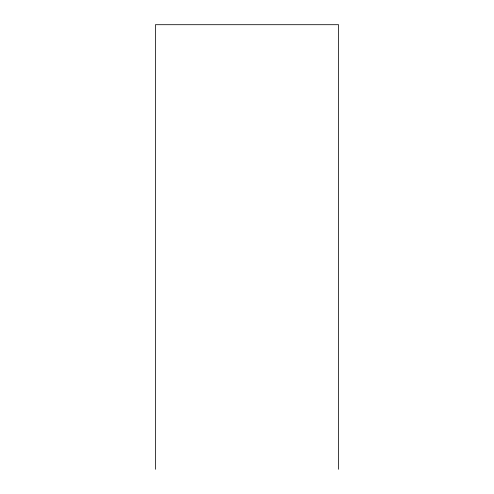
<?xml version="1.0" encoding="UTF-8"?>
<svg xmlns="http://www.w3.org/2000/svg" width="494" height="494" viewBox="0 0 494 494"><rect width="100%" height="100%" fill="white"/><g stroke="black" fill="none" stroke-linecap="round" stroke-linejoin="round"><path stroke-width="0.74" d="M338.575 469.3L338.575 24.7L155.425 24.7L155.425 469.3"/></g></svg>
